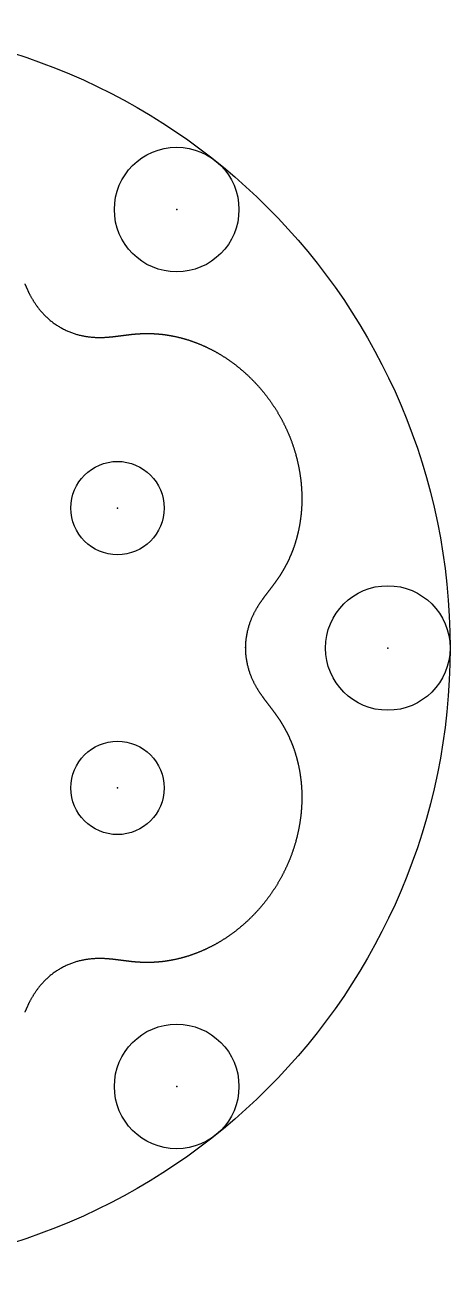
# Model space of a CAD drawing. Header units: metres. Extents: x -15 to 15, y -15 to 15.
# Drawn here: x 4.76 to 15, y -15 to 15 of the extents above; entities that cross this region are included whole.
import ezdxf

# ---------------------------------------------------------------- set-up
doc = ezdxf.new("R2010")
doc.units = ezdxf.units.M

msp = doc.modelspace()

# ---------------------------------------------------------------- linework, layer by layer
at = {"color": 1}
msp.add_lwpolyline([(4.761, 8.764), (4.764, 8.756), (4.768, 8.748), (4.771, 8.74), (4.775, 8.732), (4.778, 8.724), (4.782, 8.716), (4.785, 8.707), (4.789, 8.699), (4.793, 8.69), (4.797, 8.682), (4.801, 8.673), (4.805, 8.664), (4.809, 8.656), (4.813, 8.647), (4.817, 8.638), (4.821, 8.628), (4.825, 8.619), (4.83, 8.61), (4.834, 8.6), (4.839, 8.591), (4.844, 8.581), (4.849, 8.571), (4.853, 8.561), (4.858, 8.551), (4.864, 8.541), (4.869, 8.531), (4.874, 8.52), (4.88, 8.51), (4.885, 8.499), (4.891, 8.488), (4.897, 8.477), (4.903, 8.466), (4.909, 8.455), (4.916, 8.443), (4.922, 8.432), (4.929, 8.42), (4.936, 8.408), (4.943, 8.396), (4.95, 8.384), (4.958, 8.371), (4.965, 8.359), (4.973, 8.346), (4.981, 8.334), (4.99, 8.321), (4.998, 8.308), (5.007, 8.294), (5.016, 8.281), (5.025, 8.267), (5.035, 8.254), (5.045, 8.24), (5.055, 8.226), (5.065, 8.212), (5.076, 8.198), (5.087, 8.184), (5.098, 8.169), (5.109, 8.155), (5.121, 8.14), (5.133, 8.126), (5.146, 8.111), (5.159, 8.096), (5.172, 8.081), (5.185, 8.066), (5.199, 8.051), (5.213, 8.036), (5.228, 8.021), (5.243, 8.006), (5.258, 7.991), (5.273, 7.976), (5.289, 7.961), (5.305, 7.946), (5.322, 7.931), (5.339, 7.916), (5.356, 7.901), (5.374, 7.887), (5.392, 7.872), (5.41, 7.858), (5.428, 7.844), (5.447, 7.83), (5.466, 7.816), (5.485, 7.802), (5.505, 7.788), (5.525, 7.775), (5.545, 7.762), (5.565, 7.749), (5.586, 7.737), (5.606, 7.725), (5.627, 7.713), (5.648, 7.701), (5.669, 7.689), (5.691, 7.678), (5.712, 7.668), (5.734, 7.657), (5.755, 7.647), (5.777, 7.637), (5.798, 7.628), (5.82, 7.618), (5.841, 7.61), (5.863, 7.601), (5.884, 7.593), (5.906, 7.585), (5.927, 7.578), (5.948, 7.571), (5.97, 7.564), (5.991, 7.557), (6.012, 7.551), (6.032, 7.545), (6.053, 7.54), (6.073, 7.535), (6.094, 7.53), (6.114, 7.525), (6.133, 7.521), (6.153, 7.516), (6.173, 7.513), (6.192, 7.509), (6.211, 7.506), (6.229, 7.502), (6.248, 7.499), (6.266, 7.497), (6.284, 7.494), (6.302, 7.492), (6.319, 7.49), (6.337, 7.488), (6.354, 7.486), (6.371, 7.485), (6.387, 7.483), (6.403, 7.482), (6.419, 7.481), (6.435, 7.48), (6.451, 7.479), (6.466, 7.478), (6.481, 7.478), (6.496, 7.477), (6.51, 7.477), (6.525, 7.477), (6.539, 7.477), (6.553, 7.476), (6.566, 7.476), (6.58, 7.476), (6.593, 7.477), (6.606, 7.477), (6.619, 7.477), (6.632, 7.477), (6.644, 7.478), (6.656, 7.478), (6.668, 7.479), (6.68, 7.479), (6.692, 7.48), (6.703, 7.481), (6.715, 7.481), (6.726, 7.482), (6.737, 7.483), (6.748, 7.483), (6.759, 7.484), (6.769, 7.485), (6.78, 7.486), (6.79, 7.487), (6.8, 7.488), (6.81, 7.488), (6.82, 7.489), (6.83, 7.49), (6.839, 7.491), (6.849, 7.492), (6.858, 7.493), (6.868, 7.494), (6.877, 7.495), (6.886, 7.496), (6.895, 7.497), (6.904, 7.498), (6.913, 7.499), (6.921, 7.5), (6.93, 7.501), (6.939, 7.502), (6.947, 7.503), (6.955, 7.504), (6.964, 7.505), (6.972, 7.506), (6.98, 7.507), (6.988, 7.508), (6.996, 7.509), (7.004, 7.51), (7.012, 7.511), (7.02, 7.512), (7.028, 7.513), (7.036, 7.514), (7.043, 7.515), (7.051, 7.516), (7.059, 7.517), (7.066, 7.518), (7.074, 7.519), (7.081, 7.52), (7.089, 7.521), (7.096, 7.522), (7.104, 7.523), (7.111, 7.524), (7.118, 7.525), (7.126, 7.526), (7.133, 7.527), (7.14, 7.528), (7.147, 7.529), (7.154, 7.53), (7.162, 7.531), (7.169, 7.532), (7.176, 7.533), (7.183, 7.534), (7.19, 7.535), (7.197, 7.535), (7.204, 7.536), (7.211, 7.537), (7.218, 7.538), (7.226, 7.539), (7.233, 7.54), (7.24, 7.541), (7.247, 7.542), (7.254, 7.542), (7.261, 7.543), (7.268, 7.544), (7.275, 7.545), (7.282, 7.546), (7.289, 7.546), (7.296, 7.547), (7.303, 7.548), (7.31, 7.549), (7.317, 7.55), (7.324, 7.55), (7.331, 7.551), (7.338, 7.552), (7.345, 7.552), (7.352, 7.553), (7.359, 7.554), (7.366, 7.555), (7.374, 7.555), (7.381, 7.556), (7.388, 7.557), (7.395, 7.557), (7.402, 7.558), (7.409, 7.559), (7.417, 7.559), (7.424, 7.56), (7.431, 7.56), (7.438, 7.561), (7.445, 7.561), (7.453, 7.562), (7.46, 7.563), (7.467, 7.563), (7.475, 7.564), (7.482, 7.564), (7.489, 7.565), (7.497, 7.565), (7.504, 7.566), (7.512, 7.566), (7.519, 7.566), (7.527, 7.567), (7.534, 7.567), (7.542, 7.568), (7.549, 7.568), (7.557, 7.568), (7.564, 7.569), (7.572, 7.569), (7.58, 7.569), (7.587, 7.57), (7.595, 7.57), (7.603, 7.57), (7.611, 7.57), (7.618, 7.571), (7.626, 7.571), (7.634, 7.571), (7.642, 7.571), (7.65, 7.571), (7.658, 7.571), (7.666, 7.572), (7.674, 7.572), (7.682, 7.572), (7.69, 7.572), (7.698, 7.572), (7.706, 7.572), (7.714, 7.572), (7.722, 7.572), (7.73, 7.572), (7.739, 7.572), (7.747, 7.572), (7.755, 7.571), (7.763, 7.571), (7.772, 7.571), (7.78, 7.571), (7.788, 7.571), (7.797, 7.571), (7.805, 7.57), (7.814, 7.57), (7.822, 7.57), (7.831, 7.569), (7.839, 7.569), (7.848, 7.569), (7.857, 7.568), (7.865, 7.568), (7.874, 7.567), (7.883, 7.567), (7.892, 7.567), (7.9, 7.566), (7.909, 7.565), (7.918, 7.565), (7.927, 7.564), (7.936, 7.564), (7.945, 7.563), (7.954, 7.562), (7.963, 7.562), (7.972, 7.561), (7.981, 7.56), (7.99, 7.559), (7.999, 7.558), (8.008, 7.558), (8.018, 7.557), (8.027, 7.556), (8.036, 7.555), (8.045, 7.554), (8.055, 7.553), (8.064, 7.552), (8.073, 7.551), (8.083, 7.55), (8.092, 7.548), (8.102, 7.547), (8.111, 7.546), (8.121, 7.545), (8.13, 7.544), (8.14, 7.542), (8.15, 7.541), (8.159, 7.54), (8.169, 7.538), (8.179, 7.537), (8.188, 7.535), (8.198, 7.534), (8.208, 7.532), (8.218, 7.531), (8.228, 7.529), (8.237, 7.527), (8.247, 7.526), (8.257, 7.524), (8.267, 7.522), (8.277, 7.52), (8.287, 7.518), (8.297, 7.517), (8.308, 7.515), (8.318, 7.513), (8.328, 7.511), (8.338, 7.509), (8.348, 7.507), (8.358, 7.504), (8.369, 7.502), (8.379, 7.5), (8.389, 7.498), (8.4, 7.496), (8.41, 7.493), (8.42, 7.491), (8.431, 7.489), (8.441, 7.486), (8.452, 7.484), (8.462, 7.481), (8.472, 7.479), (8.483, 7.476), (8.494, 7.473), (8.504, 7.471), (8.515, 7.468), (8.525, 7.465), (8.536, 7.462), (8.547, 7.46), (8.557, 7.457), (8.568, 7.454), (8.579, 7.451), (8.59, 7.448), (8.6, 7.445), (8.611, 7.441), (8.622, 7.438), (8.633, 7.435), (8.644, 7.432), (8.654, 7.429), (8.665, 7.425), (8.676, 7.422), (8.687, 7.418), (8.698, 7.415), (8.709, 7.411), (8.72, 7.408), (8.731, 7.404), (8.742, 7.401), (8.753, 7.397), (8.764, 7.393), (8.775, 7.389), (8.786, 7.385), (8.798, 7.382), (8.809, 7.378), (8.82, 7.374), (8.831, 7.37), (8.842, 7.365), (8.853, 7.361), (8.865, 7.357), (8.876, 7.353), (8.887, 7.349), (8.898, 7.344), (8.91, 7.34), (8.921, 7.335), (8.932, 7.331), (8.943, 7.326), (8.955, 7.322), (8.966, 7.317), (8.977, 7.313), (8.989, 7.308), (9, 7.303), (9.011, 7.298), (9.023, 7.293), (9.034, 7.288), (9.046, 7.283), (9.057, 7.278), (9.068, 7.273), (9.08, 7.268), (9.091, 7.263), (9.103, 7.258), (9.114, 7.252), (9.126, 7.247), (9.137, 7.242), (9.149, 7.236), (9.16, 7.231), (9.171, 7.225), (9.183, 7.22), (9.194, 7.214), (9.206, 7.208), (9.217, 7.202), (9.229, 7.197), (9.24, 7.191), (9.252, 7.185), (9.263, 7.179), (9.275, 7.173), (9.286, 7.167), (9.298, 7.161), (9.31, 7.155), (9.321, 7.148), (9.333, 7.142), (9.344, 7.136), (9.356, 7.129), (9.367, 7.123), (9.379, 7.116), (9.39, 7.11), (9.402, 7.103), (9.413, 7.097), (9.425, 7.09), (9.436, 7.083), (9.448, 7.076), (9.459, 7.07), (9.471, 7.063), (9.482, 7.056), (9.494, 7.049), (9.505, 7.042), (9.517, 7.035), (9.528, 7.027), (9.54, 7.02), (9.551, 7.013), (9.563, 7.006), (9.574, 6.998), (9.585, 6.991), (9.597, 6.983), (9.608, 6.976), (9.62, 6.968), (9.631, 6.96), (9.643, 6.953), (9.654, 6.945), (9.665, 6.937), (9.677, 6.929), (9.688, 6.921), (9.699, 6.913), (9.711, 6.905), (9.722, 6.897), (9.733, 6.889), (9.745, 6.881), (9.756, 6.873), (9.767, 6.865), (9.778, 6.856), (9.79, 6.848), (9.801, 6.84), (9.812, 6.831), (9.823, 6.823), (9.835, 6.814), (9.846, 6.805), (9.857, 6.797), (9.868, 6.788), (9.879, 6.779), (9.89, 6.77), (9.901, 6.761), (9.912, 6.752), (9.923, 6.743), (9.934, 6.734), (9.946, 6.725), (9.957, 6.716), (9.967, 6.707), (9.978, 6.698), (9.989, 6.688), (10, 6.679), (10.011, 6.67), (10.022, 6.66), (10.033, 6.651), (10.044, 6.641), (10.055, 6.632), (10.065, 6.622), (10.076, 6.612), (10.087, 6.603), (10.098, 6.593), (10.108, 6.583), (10.119, 6.573), (10.13, 6.563), (10.14, 6.553), (10.151, 6.543), (10.161, 6.533), (10.172, 6.523), (10.182, 6.513), (10.193, 6.503), (10.203, 6.492), (10.214, 6.482), (10.224, 6.472), (10.234, 6.461), (10.245, 6.451), (10.255, 6.44), (10.265, 6.43), (10.276, 6.419), (10.286, 6.409), (10.296, 6.398), (10.306, 6.387), (10.316, 6.376), (10.326, 6.366), (10.337, 6.355), (10.347, 6.344), (10.357, 6.333), (10.367, 6.322), (10.376, 6.311), (10.386, 6.3), (10.396, 6.289), (10.406, 6.277), (10.416, 6.266), (10.426, 6.255), (10.435, 6.244), (10.445, 6.232), (10.455, 6.221), (10.464, 6.21), (10.474, 6.198), (10.484, 6.187), (10.493, 6.175), (10.503, 6.163), (10.512, 6.152), (10.521, 6.14), (10.531, 6.128), (10.54, 6.117), (10.549, 6.105), (10.559, 6.093), (10.568, 6.081), (10.577, 6.069), (10.586, 6.057), (10.595, 6.045), (10.604, 6.033), (10.613, 6.021), (10.622, 6.009), (10.631, 5.997), (10.64, 5.985), (10.649, 5.973), (10.658, 5.961), (10.667, 5.948), (10.675, 5.936), (10.684, 5.924), (10.693, 5.911), (10.701, 5.899), (10.71, 5.886), (10.718, 5.874), (10.727, 5.861), (10.735, 5.849), (10.744, 5.836), (10.752, 5.824), (10.76, 5.811), (10.769, 5.798), (10.777, 5.786), (10.785, 5.773), (10.793, 5.76), (10.801, 5.747), (10.809, 5.734), (10.817, 5.722), (10.825, 5.709), (10.833, 5.696), (10.841, 5.683), (10.849, 5.67), (10.856, 5.657), (10.864, 5.644), (10.872, 5.631), (10.879, 5.618), (10.887, 5.604), (10.895, 5.591), (10.902, 5.578), (10.909, 5.565), (10.917, 5.552), (10.924, 5.538), (10.931, 5.525), (10.939, 5.512), (10.946, 5.498), (10.953, 5.485), (10.96, 5.472), (10.967, 5.458), (10.974, 5.445), (10.981, 5.431), (10.988, 5.418), (10.995, 5.404), (11.001, 5.391), (11.008, 5.377), (11.015, 5.364), (11.021, 5.35), (11.028, 5.337), (11.035, 5.323), (11.041, 5.309), (11.047, 5.296), (11.054, 5.282), (11.06, 5.268), (11.066, 5.254), (11.073, 5.241), (11.079, 5.227), (11.085, 5.213), (11.091, 5.199), (11.097, 5.186), (11.103, 5.172), (11.109, 5.158), (11.115, 5.144), (11.12, 5.13), (11.126, 5.116), (11.132, 5.102), (11.138, 5.088), (11.143, 5.075), (11.149, 5.061), (11.154, 5.047), (11.16, 5.033), (11.165, 5.019), (11.17, 5.005), (11.175, 4.991), (11.181, 4.977), (11.186, 4.963), (11.191, 4.949), (11.196, 4.934), (11.201, 4.92), (11.206, 4.906), (11.211, 4.892), (11.216, 4.878), (11.22, 4.864), (11.225, 4.85), (11.23, 4.836), (11.234, 4.822), (11.239, 4.808), (11.243, 4.793), (11.248, 4.779), (11.252, 4.765), (11.257, 4.751), (11.261, 4.737), (11.265, 4.723), (11.269, 4.709), (11.274, 4.694), (11.278, 4.68), (11.282, 4.666), (11.286, 4.652), (11.289, 4.638), (11.293, 4.623), (11.297, 4.609), (11.301, 4.595), (11.305, 4.581), (11.308, 4.567), (11.312, 4.553), (11.315, 4.538), (11.319, 4.524), (11.322, 4.51), (11.326, 4.496), (11.329, 4.482), (11.332, 4.467), (11.335, 4.453), (11.338, 4.439), (11.342, 4.425), (11.345, 4.411), (11.348, 4.397), (11.35, 4.382), (11.353, 4.368), (11.356, 4.354), (11.359, 4.34), (11.362, 4.326), (11.364, 4.312), (11.367, 4.298), (11.369, 4.284), (11.372, 4.269), (11.374, 4.255), (11.377, 4.241), (11.379, 4.227), (11.381, 4.213), (11.384, 4.199), (11.386, 4.185), (11.388, 4.171), (11.39, 4.157), (11.392, 4.143), (11.394, 4.129), (11.396, 4.115), (11.398, 4.101), (11.4, 4.087), (11.401, 4.073), (11.403, 4.059), (11.405, 4.045), (11.406, 4.031), (11.408, 4.017), (11.409, 4.003), (11.411, 3.989), (11.412, 3.976), (11.414, 3.962), (11.415, 3.948), (11.416, 3.934), (11.417, 3.92), (11.418, 3.907), (11.42, 3.893), (11.421, 3.879), (11.422, 3.865), (11.423, 3.852), (11.423, 3.838), (11.424, 3.824), (11.425, 3.811), (11.426, 3.797), (11.426, 3.783), (11.427, 3.77), (11.428, 3.756), (11.428, 3.743), (11.429, 3.729), (11.429, 3.716), (11.43, 3.702), (11.43, 3.689), (11.43, 3.675), (11.43, 3.662), (11.431, 3.648), (11.431, 3.635), (11.431, 3.622), (11.431, 3.608), (11.431, 3.595), (11.431, 3.582), (11.431, 3.568), (11.431, 3.555), (11.431, 3.542), (11.43, 3.529), (11.43, 3.516), (11.43, 3.503), (11.43, 3.489), (11.429, 3.476), (11.429, 3.463), (11.428, 3.45), (11.428, 3.437), (11.427, 3.424), (11.427, 3.411), (11.426, 3.398), (11.425, 3.386), (11.424, 3.373), (11.424, 3.36), (11.423, 3.347), (11.422, 3.334), (11.421, 3.322), (11.42, 3.309), (11.419, 3.296), (11.418, 3.284), (11.417, 3.271), (11.416, 3.259), (11.415, 3.246), (11.413, 3.233), (11.412, 3.221), (11.411, 3.209), (11.41, 3.196), (11.408, 3.184), (11.407, 3.171), (11.405, 3.159), (11.404, 3.147), (11.402, 3.135), (11.401, 3.122), (11.399, 3.11), (11.398, 3.098), (11.396, 3.086), (11.394, 3.074), (11.393, 3.062), (11.391, 3.05), (11.389, 3.038), (11.387, 3.026), (11.385, 3.014), (11.383, 3.002), (11.381, 2.99), (11.379, 2.979), (11.377, 2.967), (11.375, 2.955), (11.373, 2.943), (11.371, 2.932), (11.369, 2.92), (11.367, 2.909), (11.364, 2.897), (11.362, 2.886), (11.36, 2.874), (11.358, 2.863), (11.355, 2.852), (11.353, 2.84), (11.35, 2.829), (11.348, 2.818), (11.345, 2.806), (11.343, 2.795), (11.34, 2.784), (11.338, 2.773), (11.335, 2.762), (11.333, 2.751), (11.33, 2.74), (11.327, 2.729), (11.325, 2.718), (11.322, 2.707), (11.319, 2.697), (11.316, 2.686), (11.313, 2.675), (11.311, 2.664), (11.308, 2.654), (11.305, 2.643), (11.302, 2.633), (11.299, 2.622), (11.296, 2.612), (11.293, 2.601), (11.29, 2.591), (11.287, 2.58), (11.284, 2.57), (11.281, 2.56), (11.278, 2.55), (11.274, 2.539), (11.271, 2.529), (11.268, 2.519), (11.265, 2.509), (11.262, 2.499), (11.258, 2.489), (11.255, 2.479), (11.252, 2.469), (11.249, 2.46), (11.245, 2.45), (11.242, 2.44), (11.238, 2.43), (11.235, 2.421), (11.232, 2.411), (11.228, 2.401), (11.225, 2.392), (11.221, 2.382), (11.218, 2.373), (11.214, 2.363), (11.211, 2.354), (11.207, 2.345), (11.204, 2.335), (11.2, 2.326), (11.197, 2.317), (11.193, 2.308), (11.189, 2.299), (11.186, 2.29), (11.182, 2.281), (11.178, 2.272), (11.175, 2.263), (11.171, 2.254), (11.167, 2.245), (11.164, 2.236), (11.16, 2.227), (11.156, 2.219), (11.152, 2.21), (11.149, 2.201), (11.145, 2.193), (11.141, 2.184), (11.137, 2.176), (11.134, 2.167), (11.13, 2.159), (11.126, 2.15), (11.122, 2.142), (11.118, 2.134), (11.114, 2.125), (11.11, 2.117), (11.107, 2.109), (11.103, 2.101), (11.099, 2.093), (11.095, 2.085), (11.091, 2.077), (11.087, 2.069), (11.083, 2.061), (11.079, 2.053), (11.075, 2.045), (11.071, 2.037), (11.067, 2.029), (11.063, 2.022), (11.059, 2.014), (11.055, 2.006), (11.051, 1.999), (11.047, 1.991), (11.043, 1.984), (11.039, 1.976), (11.035, 1.969), (11.031, 1.961), (11.027, 1.954), (11.023, 1.946), (11.019, 1.939), (11.015, 1.932), (11.011, 1.925), (11.007, 1.917), (11.003, 1.91), (10.999, 1.903), (10.995, 1.896), (10.991, 1.889), (10.987, 1.882), (10.983, 1.875), (10.979, 1.868), (10.975, 1.861), (10.971, 1.854), (10.967, 1.847), (10.962, 1.841), (10.958, 1.834), (10.954, 1.827), (10.95, 1.82), (10.946, 1.814), (10.942, 1.807), (10.938, 1.8), (10.934, 1.794), (10.93, 1.787), (10.926, 1.781), (10.922, 1.774), (10.918, 1.768), (10.913, 1.761), (10.909, 1.755), (10.905, 1.749), (10.901, 1.742), (10.897, 1.736), (10.893, 1.73), (10.889, 1.723), (10.885, 1.717), (10.881, 1.711), (10.876, 1.705), (10.872, 1.699), (10.868, 1.692), (10.864, 1.686), (10.86, 1.68), (10.856, 1.674), (10.852, 1.668), (10.848, 1.662), (10.844, 1.656), (10.839, 1.65), (10.835, 1.644), (10.831, 1.638), (10.827, 1.632), (10.823, 1.626), (10.819, 1.621), (10.815, 1.615), (10.81, 1.609), (10.806, 1.603), (10.802, 1.597), (10.798, 1.591), (10.794, 1.586), (10.79, 1.58), (10.786, 1.574), (10.781, 1.568), (10.777, 1.563), (10.773, 1.557), (10.769, 1.551), (10.765, 1.545), (10.76, 1.54), (10.756, 1.534), (10.752, 1.528), (10.748, 1.523), (10.744, 1.517), (10.739, 1.511), (10.735, 1.506), (10.731, 1.5), (10.727, 1.494), (10.722, 1.489), (10.718, 1.483), (10.714, 1.477), (10.71, 1.472), (10.705, 1.466), (10.701, 1.46), (10.697, 1.455), (10.692, 1.449), (10.688, 1.443), (10.684, 1.437), (10.679, 1.432), (10.675, 1.426), (10.67, 1.42), (10.666, 1.414), (10.661, 1.409), (10.657, 1.403), (10.652, 1.397), (10.648, 1.391), (10.643, 1.385), (10.639, 1.379), (10.634, 1.373), (10.63, 1.367), (10.625, 1.361), (10.62, 1.355), (10.616, 1.349), (10.611, 1.343), (10.606, 1.337), (10.602, 1.331), (10.597, 1.324), (10.592, 1.318), (10.587, 1.312), (10.582, 1.305), (10.578, 1.299), (10.573, 1.293), (10.568, 1.286), (10.563, 1.279), (10.558, 1.273), (10.553, 1.266), (10.547, 1.259), (10.542, 1.252), (10.537, 1.245), (10.532, 1.238), (10.527, 1.231), (10.521, 1.224), (10.516, 1.217), (10.511, 1.21), (10.505, 1.202), (10.5, 1.195), (10.494, 1.187), (10.489, 1.179), (10.483, 1.171), (10.477, 1.164), (10.472, 1.156), (10.466, 1.147), (10.46, 1.139), (10.454, 1.131), (10.448, 1.122), (10.442, 1.113), (10.436, 1.105), (10.43, 1.096), (10.424, 1.086), (10.418, 1.077), (10.412, 1.068), (10.405, 1.058), (10.399, 1.048), (10.393, 1.039), (10.386, 1.028), (10.38, 1.018), (10.373, 1.008), (10.367, 0.997), (10.36, 0.986), (10.353, 0.975), (10.347, 0.964), (10.34, 0.952), (10.333, 0.94), (10.326, 0.929), (10.319, 0.916), (10.312, 0.904), (10.306, 0.891), (10.299, 0.878), (10.292, 0.865), (10.285, 0.852), (10.277, 0.838), (10.27, 0.824), (10.263, 0.81), (10.256, 0.795), (10.249, 0.78), (10.242, 0.765), (10.235, 0.75), (10.228, 0.734), (10.221, 0.718), (10.214, 0.701), (10.207, 0.685), (10.201, 0.668), (10.194, 0.65), (10.187, 0.633), (10.181, 0.615), (10.174, 0.596), (10.168, 0.578), (10.161, 0.559), (10.155, 0.54), (10.149, 0.52), (10.143, 0.5), (10.138, 0.48), (10.132, 0.46), (10.127, 0.439), (10.121, 0.418), (10.116, 0.397), (10.112, 0.375), (10.107, 0.353), (10.103, 0.331), (10.099, 0.309), (10.095, 0.286), (10.091, 0.263), (10.088, 0.24), (10.085, 0.217), (10.082, 0.194), (10.08, 0.17), (10.078, 0.147), (10.076, 0.123), (10.074, 0.099), (10.073, 0.075), (10.072, 0.051), (10.072, 0.027), (10.071, 0.003), (10.072, 0.021), (10.072, 0.021), (10.071, -0.003), (10.072, -0.027), (10.072, -0.051), (10.073, -0.075), (10.074, -0.099), (10.076, -0.123), (10.078, -0.147), (10.08, -0.17), (10.082, -0.194), (10.085, -0.217), (10.088, -0.24), (10.091, -0.263), (10.095, -0.286), (10.099, -0.309), (10.103, -0.331), (10.107, -0.353), (10.112, -0.375), (10.116, -0.397), (10.121, -0.418), (10.127, -0.439), (10.132, -0.46), (10.138, -0.48), (10.143, -0.5), (10.149, -0.52), (10.155, -0.54), (10.161, -0.559), (10.168, -0.578), (10.174, -0.596), (10.181, -0.615), (10.187, -0.633), (10.194, -0.65), (10.201, -0.668), (10.207, -0.685), (10.214, -0.701), (10.221, -0.718), (10.228, -0.734), (10.235, -0.75), (10.242, -0.765), (10.249, -0.78), (10.256, -0.795), (10.263, -0.81), (10.27, -0.824), (10.277, -0.838), (10.285, -0.852), (10.292, -0.865), (10.299, -0.878), (10.306, -0.891), (10.312, -0.904), (10.319, -0.916), (10.326, -0.929), (10.333, -0.94), (10.34, -0.952), (10.347, -0.964), (10.353, -0.975), (10.36, -0.986), (10.367, -0.997), (10.373, -1.008), (10.38, -1.018), (10.386, -1.028), (10.393, -1.039), (10.399, -1.048), (10.405, -1.058), (10.412, -1.068), (10.418, -1.077), (10.424, -1.086), (10.43, -1.096), (10.436, -1.105), (10.442, -1.113), (10.448, -1.122), (10.454, -1.131), (10.46, -1.139), (10.466, -1.147), (10.472, -1.156), (10.477, -1.164), (10.483, -1.171), (10.489, -1.179), (10.494, -1.187), (10.5, -1.195), (10.505, -1.202), (10.511, -1.21), (10.516, -1.217), (10.521, -1.224), (10.527, -1.231), (10.532, -1.238), (10.537, -1.245), (10.542, -1.252), (10.547, -1.259), (10.553, -1.266), (10.558, -1.273), (10.563, -1.279), (10.568, -1.286), (10.573, -1.293), (10.578, -1.299), (10.582, -1.305), (10.587, -1.312), (10.592, -1.318), (10.597, -1.324), (10.602, -1.331), (10.606, -1.337), (10.611, -1.343), (10.616, -1.349), (10.62, -1.355), (10.625, -1.361), (10.63, -1.367), (10.634, -1.373), (10.639, -1.379), (10.643, -1.385), (10.648, -1.391), (10.652, -1.397), (10.657, -1.403), (10.661, -1.409), (10.666, -1.414), (10.67, -1.42), (10.675, -1.426), (10.679, -1.432), (10.684, -1.437), (10.688, -1.443), (10.692, -1.449), (10.697, -1.455), (10.701, -1.46), (10.705, -1.466), (10.71, -1.472), (10.714, -1.477), (10.718, -1.483), (10.722, -1.489), (10.727, -1.494), (10.731, -1.5), (10.735, -1.506), (10.739, -1.511), (10.744, -1.517), (10.748, -1.523), (10.752, -1.528), (10.756, -1.534), (10.76, -1.54), (10.765, -1.545), (10.769, -1.551), (10.773, -1.557), (10.777, -1.563), (10.781, -1.568), (10.786, -1.574), (10.79, -1.58), (10.794, -1.586), (10.798, -1.591), (10.802, -1.597), (10.806, -1.603), (10.81, -1.609), (10.815, -1.615), (10.819, -1.621), (10.823, -1.626), (10.827, -1.632), (10.831, -1.638), (10.835, -1.644), (10.839, -1.65), (10.844, -1.656), (10.848, -1.662), (10.852, -1.668), (10.856, -1.674), (10.86, -1.68), (10.864, -1.686), (10.868, -1.692), (10.872, -1.699), (10.876, -1.705), (10.881, -1.711), (10.885, -1.717), (10.889, -1.723), (10.893, -1.73), (10.897, -1.736), (10.901, -1.742), (10.905, -1.749), (10.909, -1.755), (10.913, -1.761), (10.918, -1.768), (10.922, -1.774), (10.926, -1.781), (10.93, -1.787), (10.934, -1.794), (10.938, -1.8), (10.942, -1.807), (10.946, -1.814), (10.95, -1.82), (10.954, -1.827), (10.958, -1.834), (10.962, -1.841), (10.967, -1.847), (10.971, -1.854), (10.975, -1.861), (10.979, -1.868), (10.983, -1.875), (10.987, -1.882), (10.991, -1.889), (10.995, -1.896), (10.999, -1.903), (11.003, -1.91), (11.007, -1.917), (11.011, -1.925), (11.015, -1.932), (11.019, -1.939), (11.023, -1.946), (11.027, -1.954), (11.031, -1.961), (11.035, -1.969), (11.039, -1.976), (11.043, -1.984), (11.047, -1.991), (11.051, -1.999), (11.055, -2.006), (11.059, -2.014), (11.063, -2.022), (11.067, -2.029), (11.071, -2.037), (11.075, -2.045), (11.079, -2.053), (11.083, -2.061), (11.087, -2.069), (11.091, -2.077), (11.095, -2.085), (11.099, -2.093), (11.103, -2.101), (11.107, -2.109), (11.11, -2.117), (11.114, -2.125), (11.118, -2.134), (11.122, -2.142), (11.126, -2.15), (11.13, -2.159), (11.134, -2.167), (11.137, -2.176), (11.141, -2.184), (11.145, -2.193), (11.149, -2.201), (11.152, -2.21), (11.156, -2.219), (11.16, -2.227), (11.164, -2.236), (11.167, -2.245), (11.171, -2.254), (11.175, -2.263), (11.178, -2.272), (11.182, -2.281), (11.186, -2.29), (11.189, -2.299), (11.193, -2.308), (11.197, -2.317), (11.2, -2.326), (11.204, -2.335), (11.207, -2.345), (11.211, -2.354), (11.214, -2.363), (11.218, -2.373), (11.221, -2.382), (11.225, -2.392), (11.228, -2.401), (11.232, -2.411), (11.235, -2.421), (11.238, -2.43), (11.242, -2.44), (11.245, -2.45), (11.249, -2.46), (11.252, -2.469), (11.255, -2.479), (11.258, -2.489), (11.262, -2.499), (11.265, -2.509), (11.268, -2.519), (11.271, -2.529), (11.274, -2.539), (11.278, -2.55), (11.281, -2.56), (11.284, -2.57), (11.287, -2.58), (11.29, -2.591), (11.293, -2.601), (11.296, -2.612), (11.299, -2.622), (11.302, -2.633), (11.305, -2.643), (11.308, -2.654), (11.311, -2.664), (11.313, -2.675), (11.316, -2.686), (11.319, -2.697), (11.322, -2.707), (11.325, -2.718), (11.327, -2.729), (11.33, -2.74), (11.333, -2.751), (11.335, -2.762), (11.338, -2.773), (11.34, -2.784), (11.343, -2.795), (11.345, -2.806), (11.348, -2.818), (11.35, -2.829), (11.353, -2.84), (11.355, -2.852), (11.358, -2.863), (11.36, -2.874), (11.362, -2.886), (11.364, -2.897), (11.367, -2.909), (11.369, -2.92), (11.371, -2.932), (11.373, -2.943), (11.375, -2.955), (11.377, -2.967), (11.379, -2.979), (11.381, -2.99), (11.383, -3.002), (11.385, -3.014), (11.387, -3.026), (11.389, -3.038), (11.391, -3.05), (11.393, -3.062), (11.394, -3.074), (11.396, -3.086), (11.398, -3.098), (11.399, -3.11), (11.401, -3.122), (11.402, -3.135), (11.404, -3.147), (11.405, -3.159), (11.407, -3.171), (11.408, -3.184), (11.41, -3.196), (11.411, -3.209), (11.412, -3.221), (11.413, -3.233), (11.415, -3.246), (11.416, -3.259), (11.417, -3.271), (11.418, -3.284), (11.419, -3.296), (11.42, -3.309), (11.421, -3.322), (11.422, -3.334), (11.423, -3.347), (11.424, -3.36), (11.424, -3.373), (11.425, -3.386), (11.426, -3.398), (11.427, -3.411), (11.427, -3.424), (11.428, -3.437), (11.428, -3.45), (11.429, -3.463), (11.429, -3.476), (11.43, -3.489), (11.43, -3.503), (11.43, -3.516), (11.43, -3.529), (11.431, -3.542), (11.431, -3.555), (11.431, -3.568), (11.431, -3.582), (11.431, -3.595), (11.431, -3.608), (11.431, -3.622), (11.431, -3.635), (11.431, -3.648), (11.43, -3.662), (11.43, -3.675), (11.43, -3.689), (11.43, -3.702), (11.429, -3.716), (11.429, -3.729), (11.428, -3.743), (11.428, -3.756), (11.427, -3.77), (11.426, -3.783), (11.426, -3.797), (11.425, -3.811), (11.424, -3.824), (11.423, -3.838), (11.423, -3.852), (11.422, -3.865), (11.421, -3.879), (11.42, -3.893), (11.418, -3.907), (11.417, -3.92), (11.416, -3.934), (11.415, -3.948), (11.414, -3.962), (11.412, -3.976), (11.411, -3.989), (11.409, -4.003), (11.408, -4.017), (11.406, -4.031), (11.405, -4.045), (11.403, -4.059), (11.401, -4.073), (11.4, -4.087), (11.398, -4.101), (11.396, -4.115), (11.394, -4.129), (11.392, -4.143), (11.39, -4.157), (11.388, -4.171), (11.386, -4.185), (11.384, -4.199), (11.381, -4.213), (11.379, -4.227), (11.377, -4.241), (11.374, -4.255), (11.372, -4.269), (11.369, -4.284), (11.367, -4.298), (11.364, -4.312), (11.362, -4.326), (11.359, -4.34), (11.356, -4.354), (11.353, -4.368), (11.35, -4.382), (11.348, -4.397), (11.345, -4.411), (11.342, -4.425), (11.338, -4.439), (11.335, -4.453), (11.332, -4.467), (11.329, -4.482), (11.326, -4.496), (11.322, -4.51), (11.319, -4.524), (11.315, -4.538), (11.312, -4.553), (11.308, -4.567), (11.305, -4.581), (11.301, -4.595), (11.297, -4.609), (11.293, -4.623), (11.289, -4.638), (11.286, -4.652), (11.282, -4.666), (11.278, -4.68), (11.274, -4.694), (11.269, -4.709), (11.265, -4.723), (11.261, -4.737), (11.257, -4.751), (11.252, -4.765), (11.248, -4.779), (11.243, -4.793), (11.239, -4.808), (11.234, -4.822), (11.23, -4.836), (11.225, -4.85), (11.22, -4.864), (11.216, -4.878), (11.211, -4.892), (11.206, -4.906), (11.201, -4.92), (11.196, -4.934), (11.191, -4.949), (11.186, -4.963), (11.181, -4.977), (11.175, -4.991), (11.17, -5.005), (11.165, -5.019), (11.16, -5.033), (11.154, -5.047), (11.149, -5.061), (11.143, -5.075), (11.138, -5.088), (11.132, -5.102), (11.126, -5.116), (11.12, -5.13), (11.115, -5.144), (11.109, -5.158), (11.103, -5.172), (11.097, -5.186), (11.091, -5.199), (11.085, -5.213), (11.079, -5.227), (11.073, -5.241), (11.066, -5.254), (11.06, -5.268), (11.054, -5.282), (11.047, -5.296), (11.041, -5.309), (11.035, -5.323), (11.028, -5.337), (11.021, -5.35), (11.015, -5.364), (11.008, -5.377), (11.001, -5.391), (10.995, -5.404), (10.988, -5.418), (10.981, -5.431), (10.974, -5.445), (10.967, -5.458), (10.96, -5.472), (10.953, -5.485), (10.946, -5.498), (10.939, -5.512), (10.931, -5.525), (10.924, -5.538), (10.917, -5.552), (10.909, -5.565), (10.902, -5.578), (10.895, -5.591), (10.887, -5.604), (10.879, -5.618), (10.872, -5.631), (10.864, -5.644), (10.856, -5.657), (10.849, -5.67), (10.841, -5.683), (10.833, -5.696), (10.825, -5.709), (10.817, -5.722), (10.809, -5.734), (10.801, -5.747), (10.793, -5.76), (10.785, -5.773), (10.777, -5.786), (10.769, -5.798), (10.76, -5.811), (10.752, -5.824), (10.744, -5.836), (10.735, -5.849), (10.727, -5.861), (10.718, -5.874), (10.71, -5.886), (10.701, -5.899), (10.693, -5.911), (10.684, -5.924), (10.675, -5.936), (10.667, -5.948), (10.658, -5.961), (10.649, -5.973), (10.64, -5.985), (10.631, -5.997), (10.622, -6.009), (10.613, -6.021), (10.604, -6.033), (10.595, -6.045), (10.586, -6.057), (10.577, -6.069), (10.568, -6.081), (10.559, -6.093), (10.549, -6.105), (10.54, -6.117), (10.531, -6.128), (10.521, -6.14), (10.512, -6.152), (10.503, -6.163), (10.493, -6.175), (10.484, -6.187), (10.474, -6.198), (10.464, -6.21), (10.455, -6.221), (10.445, -6.232), (10.435, -6.244), (10.426, -6.255), (10.416, -6.266), (10.406, -6.277), (10.396, -6.289), (10.386, -6.3), (10.376, -6.311), (10.367, -6.322), (10.357, -6.333), (10.347, -6.344), (10.337, -6.355), (10.326, -6.366), (10.316, -6.376), (10.306, -6.387), (10.296, -6.398), (10.286, -6.409), (10.276, -6.419), (10.265, -6.43), (10.255, -6.44), (10.245, -6.451), (10.234, -6.461), (10.224, -6.472), (10.214, -6.482), (10.203, -6.492), (10.193, -6.503), (10.182, -6.513), (10.172, -6.523), (10.161, -6.533), (10.151, -6.543), (10.14, -6.553), (10.13, -6.563), (10.119, -6.573), (10.108, -6.583), (10.098, -6.593), (10.087, -6.603), (10.076, -6.612), (10.065, -6.622), (10.055, -6.632), (10.044, -6.641), (10.033, -6.651), (10.022, -6.66), (10.011, -6.67), (10, -6.679), (9.989, -6.688), (9.978, -6.698), (9.967, -6.707), (9.957, -6.716), (9.946, -6.725), (9.934, -6.734), (9.923, -6.743), (9.912, -6.752), (9.901, -6.761), (9.89, -6.77), (9.879, -6.779), (9.868, -6.788), (9.857, -6.797), (9.846, -6.805), (9.835, -6.814), (9.823, -6.823), (9.812, -6.831), (9.801, -6.84), (9.79, -6.848), (9.778, -6.856), (9.767, -6.865), (9.756, -6.873), (9.745, -6.881), (9.733, -6.889), (9.722, -6.897), (9.711, -6.905), (9.699, -6.913), (9.688, -6.921), (9.677, -6.929), (9.665, -6.937), (9.654, -6.945), (9.643, -6.953), (9.631, -6.96), (9.62, -6.968), (9.608, -6.976), (9.597, -6.983), (9.585, -6.991), (9.574, -6.998), (9.563, -7.006), (9.551, -7.013), (9.54, -7.02), (9.528, -7.027), (9.517, -7.035), (9.505, -7.042), (9.494, -7.049), (9.482, -7.056), (9.471, -7.063), (9.459, -7.07), (9.448, -7.076), (9.436, -7.083), (9.425, -7.09), (9.413, -7.097), (9.402, -7.103), (9.39, -7.11), (9.379, -7.116), (9.367, -7.123), (9.356, -7.129), (9.344, -7.136), (9.333, -7.142), (9.321, -7.148), (9.31, -7.155), (9.298, -7.161), (9.286, -7.167), (9.275, -7.173), (9.263, -7.179), (9.252, -7.185), (9.24, -7.191), (9.229, -7.197), (9.217, -7.202), (9.206, -7.208), (9.194, -7.214), (9.183, -7.22), (9.171, -7.225), (9.16, -7.231), (9.149, -7.236), (9.137, -7.242), (9.126, -7.247), (9.114, -7.252), (9.103, -7.258), (9.091, -7.263), (9.08, -7.268), (9.068, -7.273), (9.057, -7.278), (9.046, -7.283), (9.034, -7.288), (9.023, -7.293), (9.011, -7.298), (9, -7.303), (8.989, -7.308), (8.977, -7.313), (8.966, -7.317), (8.955, -7.322), (8.943, -7.326), (8.932, -7.331), (8.921, -7.335), (8.91, -7.34), (8.898, -7.344), (8.887, -7.349), (8.876, -7.353), (8.865, -7.357), (8.853, -7.361), (8.842, -7.365), (8.831, -7.37), (8.82, -7.374), (8.809, -7.378), (8.798, -7.382), (8.786, -7.385), (8.775, -7.389), (8.764, -7.393), (8.753, -7.397), (8.742, -7.401), (8.731, -7.404), (8.72, -7.408), (8.709, -7.411), (8.698, -7.415), (8.687, -7.418), (8.676, -7.422), (8.665, -7.425), (8.654, -7.429), (8.644, -7.432), (8.633, -7.435), (8.622, -7.438), (8.611, -7.441), (8.6, -7.445), (8.59, -7.448), (8.579, -7.451), (8.568, -7.454), (8.557, -7.457), (8.547, -7.46), (8.536, -7.462), (8.525, -7.465), (8.515, -7.468), (8.504, -7.471), (8.494, -7.473), (8.483, -7.476), (8.472, -7.479), (8.462, -7.481), (8.452, -7.484), (8.441, -7.486), (8.431, -7.489), (8.42, -7.491), (8.41, -7.493), (8.4, -7.496), (8.389, -7.498), (8.379, -7.5), (8.369, -7.502), (8.358, -7.504), (8.348, -7.507), (8.338, -7.509), (8.328, -7.511), (8.318, -7.513), (8.308, -7.515), (8.297, -7.517), (8.287, -7.518), (8.277, -7.52), (8.267, -7.522), (8.257, -7.524), (8.247, -7.526), (8.237, -7.527), (8.228, -7.529), (8.218, -7.531), (8.208, -7.532), (8.198, -7.534), (8.188, -7.535), (8.179, -7.537), (8.169, -7.538), (8.159, -7.54), (8.15, -7.541), (8.14, -7.542), (8.13, -7.544), (8.121, -7.545), (8.111, -7.546), (8.102, -7.547), (8.092, -7.548), (8.083, -7.55), (8.073, -7.551), (8.064, -7.552), (8.055, -7.553), (8.045, -7.554), (8.036, -7.555), (8.027, -7.556), (8.018, -7.557), (8.008, -7.558), (7.999, -7.558), (7.99, -7.559), (7.981, -7.56), (7.972, -7.561), (7.963, -7.562), (7.954, -7.562), (7.945, -7.563), (7.936, -7.564), (7.927, -7.564), (7.918, -7.565), (7.909, -7.565), (7.9, -7.566), (7.892, -7.567), (7.883, -7.567), (7.874, -7.567), (7.865, -7.568), (7.857, -7.568), (7.848, -7.569), (7.839, -7.569), (7.831, -7.569), (7.822, -7.57), (7.814, -7.57), (7.805, -7.57), (7.797, -7.571), (7.788, -7.571), (7.78, -7.571), (7.772, -7.571), (7.763, -7.571), (7.755, -7.571), (7.747, -7.572), (7.739, -7.572), (7.73, -7.572), (7.722, -7.572), (7.714, -7.572), (7.706, -7.572), (7.698, -7.572), (7.69, -7.572), (7.682, -7.572), (7.674, -7.572), (7.666, -7.572), (7.658, -7.571), (7.65, -7.571), (7.642, -7.571), (7.634, -7.571), (7.626, -7.571), (7.618, -7.571), (7.611, -7.57), (7.603, -7.57), (7.595, -7.57), (7.587, -7.57), (7.58, -7.569), (7.572, -7.569), (7.564, -7.569), (7.557, -7.568), (7.549, -7.568), (7.542, -7.568), (7.534, -7.567), (7.527, -7.567), (7.519, -7.566), (7.512, -7.566), (7.504, -7.566), (7.497, -7.565), (7.489, -7.565), (7.482, -7.564), (7.475, -7.564), (7.467, -7.563), (7.46, -7.563), (7.453, -7.562), (7.445, -7.561), (7.438, -7.561), (7.431, -7.56), (7.424, -7.56), (7.417, -7.559), (7.409, -7.559), (7.402, -7.558), (7.395, -7.557), (7.388, -7.557), (7.381, -7.556), (7.374, -7.555), (7.366, -7.555), (7.359, -7.554), (7.352, -7.553), (7.345, -7.552), (7.338, -7.552), (7.331, -7.551), (7.324, -7.55), (7.317, -7.55), (7.31, -7.549), (7.303, -7.548), (7.296, -7.547), (7.289, -7.546), (7.282, -7.546), (7.275, -7.545), (7.268, -7.544), (7.261, -7.543), (7.254, -7.542), (7.247, -7.542), (7.24, -7.541), (7.233, -7.54), (7.226, -7.539), (7.218, -7.538), (7.211, -7.537), (7.204, -7.536), (7.197, -7.535), (7.19, -7.535), (7.183, -7.534), (7.176, -7.533), (7.169, -7.532), (7.162, -7.531), (7.154, -7.53), (7.147, -7.529), (7.14, -7.528), (7.133, -7.527), (7.126, -7.526), (7.118, -7.525), (7.111, -7.524), (7.104, -7.523), (7.096, -7.522), (7.089, -7.521), (7.081, -7.52), (7.074, -7.519), (7.066, -7.518), (7.059, -7.517), (7.051, -7.516), (7.043, -7.515), (7.036, -7.514), (7.028, -7.513), (7.02, -7.512), (7.012, -7.511), (7.004, -7.51), (6.996, -7.509), (6.988, -7.508), (6.98, -7.507), (6.972, -7.506), (6.964, -7.505), (6.955, -7.504), (6.947, -7.503), (6.939, -7.502), (6.93, -7.501), (6.921, -7.5), (6.913, -7.499), (6.904, -7.498), (6.895, -7.497), (6.886, -7.496), (6.877, -7.495), (6.868, -7.494), (6.858, -7.493), (6.849, -7.492), (6.839, -7.491), (6.83, -7.49), (6.82, -7.489), (6.81, -7.488), (6.8, -7.488), (6.79, -7.487), (6.78, -7.486), (6.769, -7.485), (6.759, -7.484), (6.748, -7.483), (6.737, -7.483), (6.726, -7.482), (6.715, -7.481), (6.703, -7.481), (6.692, -7.48), (6.68, -7.479), (6.668, -7.479), (6.656, -7.478), (6.644, -7.478), (6.632, -7.477), (6.619, -7.477), (6.606, -7.477), (6.593, -7.477), (6.58, -7.476), (6.566, -7.476), (6.553, -7.476), (6.539, -7.477), (6.525, -7.477), (6.51, -7.477), (6.496, -7.477), (6.481, -7.478), (6.466, -7.478), (6.451, -7.479), (6.435, -7.48), (6.419, -7.481), (6.403, -7.482), (6.387, -7.483), (6.371, -7.485), (6.354, -7.486), (6.337, -7.488), (6.319, -7.49), (6.302, -7.492), (6.284, -7.494), (6.266, -7.497), (6.248, -7.499), (6.229, -7.502), (6.211, -7.506), (6.192, -7.509), (6.173, -7.513), (6.153, -7.516), (6.133, -7.521), (6.114, -7.525), (6.094, -7.53), (6.073, -7.535), (6.053, -7.54), (6.032, -7.545), (6.012, -7.551), (5.991, -7.557), (5.97, -7.564), (5.948, -7.571), (5.927, -7.578), (5.906, -7.585), (5.884, -7.593), (5.863, -7.601), (5.841, -7.61), (5.82, -7.618), (5.798, -7.628), (5.777, -7.637), (5.755, -7.647), (5.734, -7.657), (5.712, -7.668), (5.691, -7.678), (5.669, -7.689), (5.648, -7.701), (5.627, -7.713), (5.606, -7.725), (5.586, -7.737), (5.565, -7.749), (5.545, -7.762), (5.525, -7.775), (5.505, -7.788), (5.485, -7.802), (5.466, -7.816), (5.447, -7.83), (5.428, -7.844), (5.41, -7.858), (5.392, -7.872), (5.374, -7.887), (5.356, -7.901), (5.339, -7.916), (5.322, -7.931), (5.305, -7.946), (5.289, -7.961), (5.273, -7.976), (5.258, -7.991), (5.243, -8.006), (5.228, -8.021), (5.213, -8.036), (5.199, -8.051), (5.185, -8.066), (5.172, -8.081), (5.159, -8.096), (5.146, -8.111), (5.133, -8.126), (5.121, -8.14), (5.109, -8.155), (5.098, -8.169), (5.087, -8.184), (5.076, -8.198), (5.065, -8.212), (5.055, -8.226), (5.045, -8.24), (5.035, -8.254), (5.025, -8.267), (5.016, -8.281), (5.007, -8.294), (4.998, -8.308), (4.99, -8.321), (4.981, -8.334), (4.973, -8.346), (4.965, -8.359), (4.958, -8.371), (4.95, -8.384), (4.943, -8.396), (4.936, -8.408), (4.929, -8.42), (4.922, -8.432), (4.916, -8.443), (4.909, -8.455), (4.903, -8.466), (4.897, -8.477), (4.891, -8.488), (4.885, -8.499), (4.88, -8.51), (4.874, -8.52), (4.869, -8.531), (4.864, -8.541), (4.858, -8.551), (4.853, -8.561), (4.849, -8.571), (4.844, -8.581), (4.839, -8.591), (4.834, -8.6), (4.83, -8.61), (4.825, -8.619), (4.821, -8.628), (4.817, -8.638), (4.813, -8.647), (4.809, -8.656), (4.805, -8.664), (4.801, -8.673), (4.797, -8.682), (4.793, -8.69), (4.789, -8.699), (4.785, -8.707), (4.782, -8.716), (4.778, -8.724), (4.775, -8.732), (4.771, -8.74), (4.768, -8.748), (4.764, -8.756), (4.761, -8.764)], dxfattribs=at)
at = {"color": 7}
msp.add_circle((0, 0), 15, dxfattribs=at)
at = {"color": 4}
for centre in [(8.417, 10.555), (13.5, 0), (8.417, -10.555)]:
    msp.add_circle(centre, 1.5, dxfattribs=at)
at = {"color": 6}
for centre in [(6.992, 3.369), (6.992, -3.369)]:
    msp.add_circle(centre, 1.123, dxfattribs=at)
at = {"color": 2}
for p in [(8.417, 10.555), (13.5, 0), (8.417, -10.555)]:
    msp.add_point(p, dxfattribs=at)
at = {"color": 3}
for p in [(6.992, 3.369), (6.992, -3.369)]:
    msp.add_point(p, dxfattribs=at)

doc.saveas('drawing.dxf')
